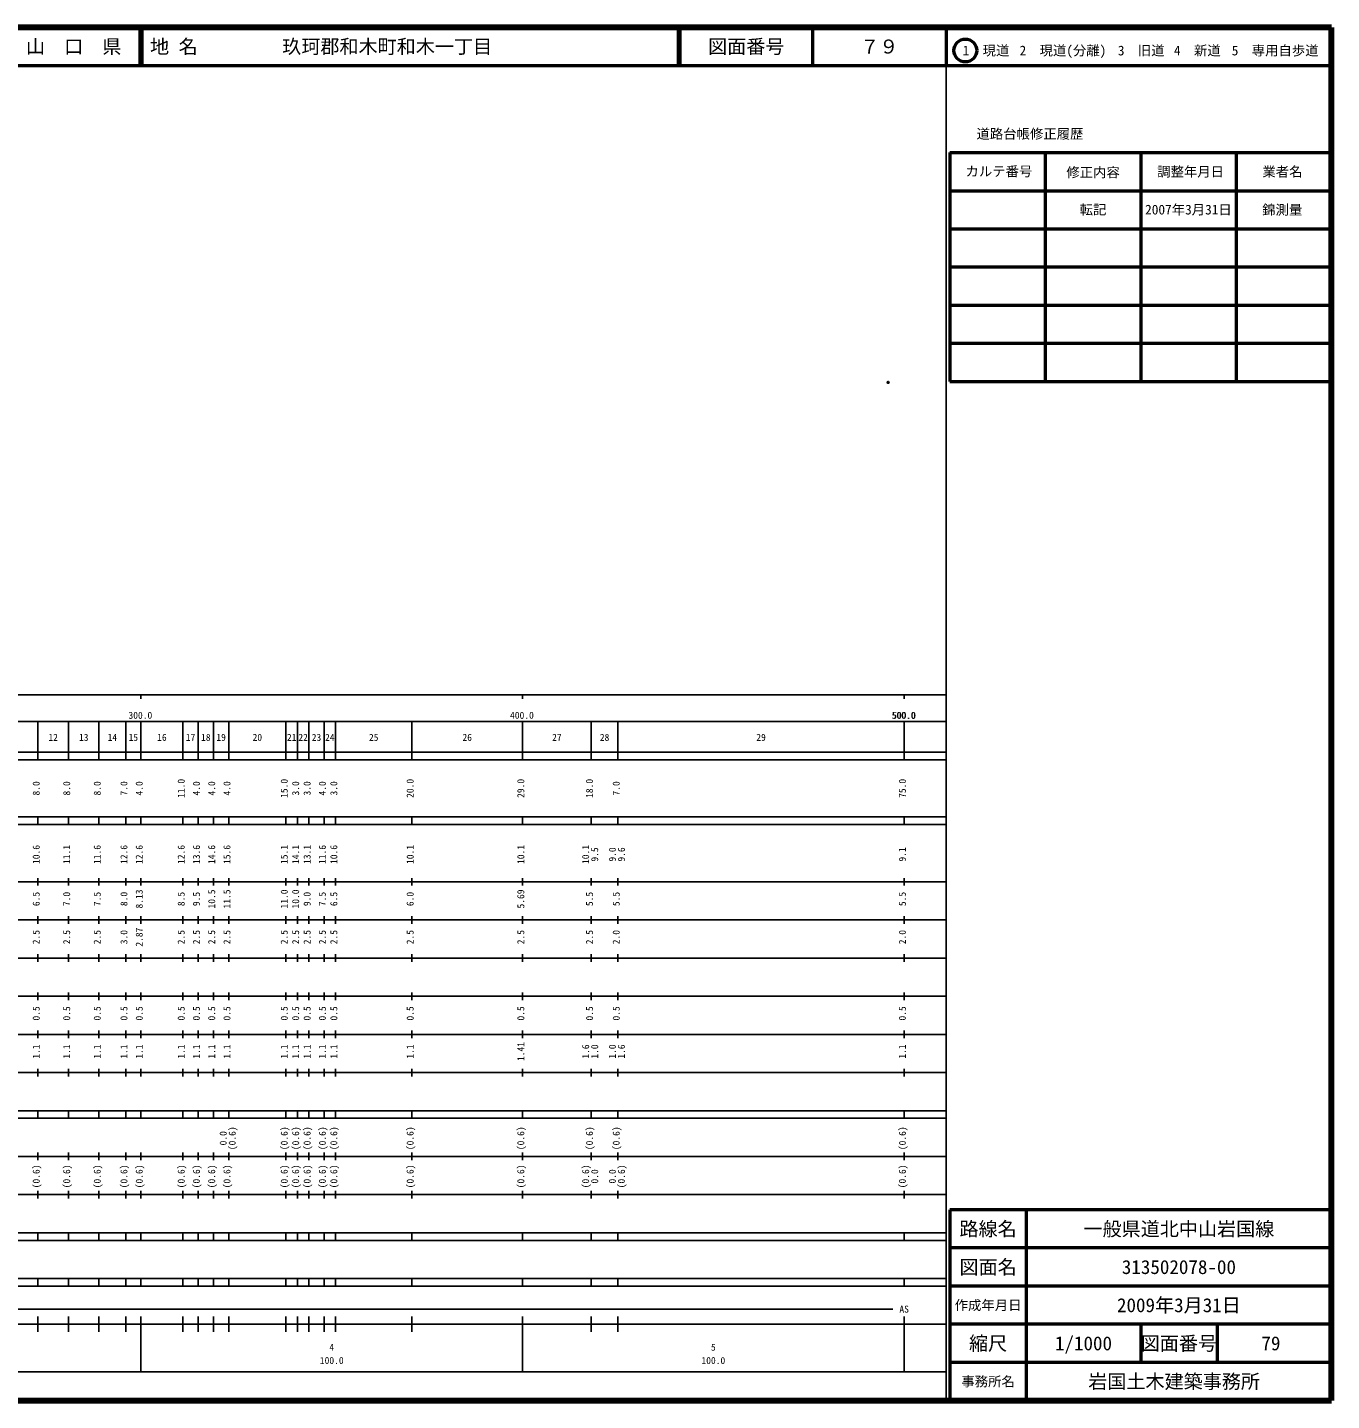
# Model space of a CAD drawing. Units: millimetres on the paper. Extents: x 40 to 680, y 20 to 380.
# Drawn here: x 338.3 to 680, y 20 to 380 of the extents above; entities that cross this region are included whole.
import ezdxf
from ezdxf.enums import TextEntityAlignment as Align

# ---------------------------------------------------------------- set-up
doc = ezdxf.new("R2010")
doc.units = ezdxf.units.MM
doc.header["$PDMODE"] = 32
doc.header["$PDSIZE"] = 0.5
doc.layers.add('M-OTRS', color=6, linetype='Continuous')
doc.layers.add('M-TTL-TXT', color=7, linetype='Continuous')
for name, color, linetype, lineweight in [('M-TTL', 2, 'Continuous', 140), ('M-TTL-BAND', 7, 'Continuous', 25), ('M-TTL-FRAM', 2, 'Continuous', 50), ('M-TTL-LINE', 7, 'Continuous', 50)]:
    doc.layers.add(name, color=color, linetype=linetype, lineweight=lineweight)
doc.styles.add('ＭＳ ゴシック', font='')
doc.styles.get('ＭＳ ゴシック').set_extended_font_data('MS Gothic')

msp = doc.modelspace()

# ---------------------------------------------------------------- linework, layer by layer
at = {"layer": 'M-OTRS'}
msp.add_point((563.811, 286.948), dxfattribs=at)
at = {"layer": 'M-TTL'}
for p, q in [((680, 380), (40, 380)), ((680, 20), (680, 380)), ((40, 20), (680, 20))]:
    msp.add_line(p, q, dxfattribs=at)
at = {"layer": 'M-TTL-BAND'}
for p, q in [((579, 20), (579, 370)), ((40, 205), (579, 205)), ((368, 205), (368, 204)), ((468, 205), (468, 204)), ((568, 205), (568, 204)), ((68, 198), (579, 198)), ((341, 188), (341, 198)), ((349, 188), (349, 198)), ((357, 188), (357, 198)), ((364, 188), (364, 198)), ((368, 188), (368, 198)), ((379, 188), (379, 198)), ((383, 188), (383, 198)), ((387, 188), (387, 198)), ((391, 188), (391, 198)), ((406, 188), (406, 198)), ((409, 188), (409, 198)), ((412, 188), (412, 198)), ((416, 188), (416, 198)), ((419, 188), (419, 198)), ((439, 188), (439, 198)), ((468, 188), (468, 198)), ((486, 188), (486, 198)), ((493, 188), (493, 198)), ((568, 188), (568, 198)), ((40, 190), (579, 190)), ((40, 188), (579, 188)), ((40, 173), (579, 173)), ((341, 171), (341, 173)), ((349, 171), (349, 173)), ((357, 171), (357, 173)), ((364, 171), (364, 173)), ((368, 171), (368, 173)), ((379, 171), (379, 173)), ((383, 171), (383, 173)), ((387, 171), (387, 173)), ((391, 171), (391, 173)), ((406, 171), (406, 173)), ((409, 171), (409, 173)), ((412, 171), (412, 173)), ((416, 171), (416, 173)), ((419, 171), (419, 173)), ((439, 171), (439, 173)), ((468, 171), (468, 173)), ((486, 171), (486, 173)), ((493, 171), (493, 173)), ((568, 171), (568, 173)), ((40, 171), (579, 171)), ((40, 156), (579, 156)), ((341, 155), (341, 157)), ((349, 155), (349, 157)), ((357, 155), (357, 157)), ((364, 155), (364, 157)), ((368, 155), (368, 157)), ((379, 155), (379, 157)), ((383, 155), (383, 157)), ((387, 155), (387, 157)), ((391, 155), (391, 157)), ((406, 155), (406, 157)), ((409, 155), (409, 157)), ((412, 155), (412, 157)), ((416, 155), (416, 157)), ((419, 155), (419, 157)), ((439, 155), (439, 157)), ((468, 155), (468, 157)), ((486, 155), (486, 157)), ((493, 155), (493, 157)), ((568, 155), (568, 157)), ((46, 146), (579, 146)), ((341, 145), (341, 147)), ((349, 145), (349, 147)), ((357, 145), (357, 147)), ((364, 145), (364, 147)), ((368, 145), (368, 147)), ((379, 145), (379, 147)), ((383, 145), (383, 147)), ((387, 145), (387, 147)), ((391, 145), (391, 147)), ((406, 145), (406, 147)), ((409, 145), (409, 147)), ((412, 145), (412, 147)), ((416, 145), (416, 147)), ((419, 145), (419, 147)), ((439, 145), (439, 147)), ((468, 145), (468, 147)), ((486, 145), (486, 147)), ((493, 145), (493, 147)), ((568, 145), (568, 147)), ((341, 135), (341, 137)), ((349, 135), (349, 137)), ((357, 135), (357, 137)), ((364, 135), (364, 137)), ((368, 135), (368, 137)), ((379, 135), (379, 137)), ((383, 135), (383, 137)), ((387, 135), (387, 137)), ((391, 135), (391, 137)), ((406, 135), (406, 137)), ((409, 135), (409, 137)), ((412, 135), (412, 137)), ((416, 135), (416, 137)), ((419, 135), (419, 137)), ((439, 135), (439, 137)), ((468, 135), (468, 137)), ((486, 135), (486, 137)), ((493, 135), (493, 137)), ((568, 135), (568, 137)), ((52, 136), (579, 136)), ((46, 126), (579, 126)), ((341, 125), (341, 127)), ((349, 125), (349, 127)), ((357, 125), (357, 127)), ((364, 125), (364, 127)), ((368, 125), (368, 127)), ((379, 125), (379, 127)), ((383, 125), (383, 127)), ((387, 125), (387, 127)), ((391, 125), (391, 127)), ((406, 125), (406, 127)), ((409, 125), (409, 127)), ((412, 125), (412, 127)), ((416, 125), (416, 127)), ((419, 125), (419, 127)), ((439, 125), (439, 127)), ((468, 125), (468, 127)), ((486, 125), (486, 127)), ((493, 125), (493, 127)), ((568, 125), (568, 127)), ((52, 116), (579, 116)), ((341, 115), (341, 117)), ((349, 115), (349, 117)), ((357, 115), (357, 117)), ((364, 115), (364, 117)), ((368, 115), (368, 117)), ((379, 115), (379, 117)), ((383, 115), (383, 117)), ((387, 115), (387, 117)), ((391, 115), (391, 117)), ((406, 115), (406, 117)), ((409, 115), (409, 117)), ((412, 115), (412, 117)), ((416, 115), (416, 117)), ((419, 115), (419, 117)), ((439, 115), (439, 117)), ((468, 115), (468, 117)), ((486, 115), (486, 117)), ((493, 115), (493, 117)), ((568, 115), (568, 117)), ((46, 106), (579, 106)), ((341, 105), (341, 107)), ((349, 105), (349, 107)), ((357, 105), (357, 107)), ((364, 105), (364, 107)), ((368, 105), (368, 107)), ((379, 105), (379, 107)), ((383, 105), (383, 107)), ((387, 105), (387, 107)), ((391, 105), (391, 107)), ((406, 105), (406, 107)), ((409, 105), (409, 107)), ((412, 105), (412, 107)), ((416, 105), (416, 107)), ((419, 105), (419, 107)), ((439, 105), (439, 107)), ((468, 105), (468, 107)), ((486, 105), (486, 107)), ((493, 105), (493, 107)), ((568, 105), (568, 107)), ((40, 96), (579, 96)), ((40, 94), (579, 94)), ((341, 94), (341, 96)), ((349, 94), (349, 96)), ((357, 94), (357, 96)), ((364, 94), (364, 96)), ((368, 94), (368, 96)), ((379, 94), (379, 96)), ((383, 94), (383, 96)), ((387, 94), (387, 96)), ((391, 94), (391, 96)), ((406, 94), (406, 96)), ((409, 94), (409, 96)), ((412, 94), (412, 96)), ((416, 94), (416, 96)), ((419, 94), (419, 96)), ((439, 94), (439, 96)), ((468, 94), (468, 96)), ((486, 94), (486, 96)), ((493, 94), (493, 96)), ((568, 94), (568, 96)), ((49, 84), (579, 84)), ((341, 83), (341, 85)), ((349, 83), (349, 85)), ((357, 83), (357, 85)), ((364, 83), (364, 85)), ((368, 83), (368, 85)), ((379, 83), (379, 85)), ((383, 83), (383, 85)), ((387, 83), (387, 85)), ((391, 83), (391, 85)), ((406, 83), (406, 85)), ((409, 83), (409, 85)), ((412, 83), (412, 85)), ((416, 83), (416, 85)), ((419, 83), (419, 85)), ((439, 83), (439, 85)), ((468, 83), (468, 85)), ((486, 83), (486, 85)), ((493, 83), (493, 85)), ((568, 83), (568, 85)), ((40, 74), (579, 74)), ((341, 73), (341, 75)), ((349, 73), (349, 75)), ((357, 73), (357, 75)), ((364, 73), (364, 75)), ((368, 73), (368, 75)), ((379, 73), (379, 75)), ((383, 73), (383, 75)), ((387, 73), (387, 75)), ((391, 73), (391, 75)), ((406, 73), (406, 75)), ((409, 73), (409, 75)), ((412, 73), (412, 75)), ((416, 73), (416, 75)), ((419, 73), (419, 75)), ((439, 73), (439, 75)), ((468, 73), (468, 75)), ((486, 73), (486, 75)), ((493, 73), (493, 75)), ((568, 73), (568, 75)), ((40, 64), (579, 64)), ((40, 62), (579, 62)), ((341, 62), (341, 64)), ((349, 62), (349, 64)), ((357, 62), (357, 64)), ((364, 62), (364, 64)), ((368, 62), (368, 64)), ((379, 62), (379, 64)), ((383, 62), (383, 64)), ((387, 62), (387, 64)), ((391, 62), (391, 64)), ((406, 62), (406, 64)), ((409, 62), (409, 64)), ((412, 62), (412, 64)), ((416, 62), (416, 64)), ((419, 62), (419, 64)), ((439, 62), (439, 64)), ((468, 62), (468, 64)), ((486, 62), (486, 64)), ((493, 62), (493, 64)), ((568, 62), (568, 64)), ((40, 52), (579, 52)), ((341, 50), (341, 52)), ((349, 50), (349, 52)), ((357, 50), (357, 52)), ((364, 50), (364, 52)), ((368, 50), (368, 52)), ((379, 50), (379, 52)), ((383, 50), (383, 52)), ((387, 50), (387, 52)), ((391, 50), (391, 52)), ((406, 50), (406, 52)), ((409, 50), (409, 52)), ((412, 50), (412, 52)), ((416, 50), (416, 52)), ((419, 50), (419, 52)), ((439, 50), (439, 52)), ((468, 50), (468, 52)), ((486, 50), (486, 52)), ((493, 50), (493, 52)), ((568, 50), (568, 52)), ((40, 50), (579, 50)), ((71, 44), (565, 44)), ((40, 40), (579, 40)), ((341, 38), (341, 42)), ((349, 38), (349, 42)), ((357, 38), (357, 42)), ((364, 38), (364, 42)), ((368, 27.5), (368, 42)), ((379, 38), (379, 42)), ((383, 38), (383, 42)), ((387, 38), (387, 42)), ((391, 38), (391, 42)), ((406, 38), (406, 42)), ((409, 38), (409, 42)), ((412, 38), (412, 42)), ((416, 38), (416, 42)), ((419, 38), (419, 42)), ((439, 38), (439, 42)), ((468, 27.5), (468, 42)), ((486, 38), (486, 42)), ((493, 38), (493, 42)), ((568, 27.5), (568, 42)), ((68, 27.5), (579, 27.5))]:
    msp.add_line(p, q, dxfattribs=at)
at = {"layer": 'M-TTL-FRAM'}
for p, q in [((580, 347.197), (580, 287.197)), ((580, 347.197), (680, 347.197)), ((580, 287.197), (680, 287.197)), ((680, 70), (580, 70)), ((580, 70), (580, 20))]:
    msp.add_line(p, q, dxfattribs=at)
at = {"layer": 'M-TTL-LINE'}
for p, q in [((367.75, 380), (367.75, 370)), ((368.25, 380), (368.25, 370)), ((508.747, 380), (508.747, 370)), ((509.247, 380), (509.247, 370)), ((543.997, 380), (543.997, 370)), ((579, 380), (579, 370)), ((40, 370), (680, 370)), ((605, 347.197), (605, 287.197)), ((630, 347.197), (630, 287.197)), ((655, 347.197), (655, 287.197)), ((580, 337.197), (680, 337.197)), ((580, 327.197), (680, 327.197)), ((580, 317.197), (680, 317.197)), ((580, 307.197), (680, 307.197)), ((580, 297.197), (680, 297.197)), ((600, 70), (600, 20)), ((680, 60), (580, 60)), ((680, 50), (580, 50)), ((680, 40), (580, 40)), ((630, 40), (630, 30)), ((650, 40), (650, 30)), ((680, 30), (580, 30))]:
    msp.add_line(p, q, dxfattribs=at)
msp.add_circle((584.031, 373.958), 3, dxfattribs=at)

# ---------------------------------------------------------------- texts
at = {"layer": 'M-TTL-BAND', "style": 'ＭＳ ゴシック'}
for s, p in [('300.0', (367.844, 198.195)), ('400.0', (467.844, 198.195)), ('500.0', (567.844, 198.195)), ('500.0', (568, 198.195)), ('12', (345, 192.405)), ('13', (353, 192.405)), ('14', (360.5, 192.405)), ('15', (366, 192.405)), ('16', (373.5, 192.405)), ('17', (381, 192.405)), ('18', (385, 192.405)), ('19', (389, 192.405)), ('20', (398.5, 192.405)), ('21', (407.5, 192.405)), ('22', (410.5, 192.405)), ('23', (414, 192.405)), ('24', (417.5, 192.405)), ('25', (429, 192.405)), ('26', (453.5, 192.405)), ('27', (477, 192.405)), ('28', (489.5, 192.405)), ('29', (530.5, 192.405)), ('AS', (568, 42.5)), ('4', (418, 32.523)), ('5', (518, 32.523)), ('100.0', (418, 29.033)), ('100.0', (518, 29.033))]:
    msp.add_text(s, height=1.833, dxfattribs=at).set_placement(p, align=Align.BOTTOM_CENTER)
for s, p in [('8.0', (342, 180.5)), ('8.0', (350, 180.5)), ('8.0', (358, 180.5)), ('7.0', (365, 180.5)), ('4.0', (369, 180.5)), ('11.0', (380, 180.5)), ('4.0', (384, 180.5)), ('4.0', (388, 180.5)), ('4.0', (392, 180.5)), ('15.0', (407, 180.5)), ('3.0', (410, 180.5)), ('3.0', (413, 180.5)), ('4.0', (417, 180.5)), ('3.0', (420, 180.5)), ('20.0', (440, 180.5)), ('29.0', (469, 180.5)), ('18.0', (487, 180.5)), ('7.0', (494, 180.5)), ('75.0', (569, 180.5)), ('10.6', (342, 163.174)), ('11.1', (350, 163.174)), ('11.6', (358, 163.174)), ('12.6', (365, 163.174)), ('12.6', (369, 163.174)), ('12.6', (380, 163.174)), ('13.6', (384, 163.174)), ('14.6', (388, 163.174)), ('15.6', (392, 163.174)), ('15.1', (407, 163.174)), ('14.1', (410, 163.174)), ('13.1', (413, 163.174)), ('11.6', (417, 163.174)), ('10.6', (420, 163.174)), ('10.1', (440, 163.174)), ('10.1', (469, 163.174)), ('10.1', (486, 163.174)), ('9.5', (488.37, 163.174)), ('9.0', (493, 163.174)), ('9.6', (495.37, 163.174)), ('9.1', (569, 163.174)), ('6.5', (342, 151.5)), ('7.0', (350, 151.5)), ('7.5', (358, 151.5)), ('8.0', (365, 151.5)), ('8.13', (369, 151.5)), ('8.5', (380, 151.5)), ('9.5', (384, 151.5)), ('10.5', (388, 151.5)), ('11.5', (392, 151.5)), ('11.0', (407, 151.5)), ('10.0', (410, 151.5)), ('9.0', (413, 151.5)), ('7.5', (417, 151.5)), ('6.5', (420, 151.5)), ('6.0', (440, 151.5)), ('5.69', (469, 151.5)), ('5.5', (487, 151.5)), ('5.5', (494, 151.5)), ('5.5', (569, 151.5)), ('2.5', (342, 141.5)), ('2.5', (350, 141.5)), ('2.5', (358, 141.5)), ('3.0', (365, 141.5)), ('2.87', (369, 141.5)), ('2.5', (380, 141.5)), ('2.5', (384, 141.5)), ('2.5', (388, 141.5)), ('2.5', (392, 141.5)), ('2.5', (407, 141.5)), ('2.5', (410, 141.5)), ('2.5', (413, 141.5)), ('2.5', (417, 141.5)), ('2.5', (420, 141.5)), ('2.5', (440, 141.5)), ('2.5', (469, 141.5)), ('2.5', (487, 141.5)), ('2.0', (494, 141.5)), ('2.0', (569, 141.5)), ('0.5', (342, 121.5)), ('0.5', (350, 121.5)), ('0.5', (358, 121.5)), ('0.5', (365, 121.5)), ('0.5', (369, 121.5)), ('0.5', (380, 121.5)), ('0.5', (384, 121.5)), ('0.5', (388, 121.5)), ('0.5', (392, 121.5)), ('0.5', (407, 121.5)), ('0.5', (410, 121.5)), ('0.5', (413, 121.5)), ('0.5', (417, 121.5)), ('0.5', (420, 121.5)), ('0.5', (440, 121.5)), ('0.5', (469, 121.5)), ('0.5', (487, 121.5)), ('0.5', (494, 121.5)), ('0.5', (569, 121.5)), ('1.1', (342, 111.5)), ('1.1', (350, 111.5)), ('1.1', (358, 111.5)), ('1.1', (365, 111.5)), ('1.1', (369, 111.5)), ('1.1', (380, 111.5)), ('1.1', (384, 111.5)), ('1.1', (388, 111.5)), ('1.1', (392, 111.5)), ('1.1', (407, 111.5)), ('1.1', (410, 111.5)), ('1.1', (413, 111.5)), ('1.1', (417, 111.5)), ('1.1', (420, 111.5)), ('1.1', (440, 111.5)), ('1.41', (469, 111.5)), ('1.6', (486, 111.5)), ('1.0', (488.37, 111.5)), ('1.0', (493, 111.5)), ('1.6', (495.37, 111.5)), ('1.1', (569, 111.5)), ('0.0', (391, 88.764)), ('(0.6)', (393.37, 88.764)), ('(0.6)', (407, 88.764)), ('(0.6)', (410, 88.764)), ('(0.6)', (413, 88.764)), ('(0.6)', (417, 88.764)), ('(0.6)', (420, 88.764)), ('(0.6)', (440, 88.764)), ('(0.6)', (469, 88.764)), ('(0.6)', (487, 88.764)), ('(0.6)', (494, 88.764)), ('(0.6)', (569, 88.764)), ('(0.6)', (342, 78.764)), ('(0.6)', (350, 78.764)), ('(0.6)', (358, 78.764)), ('(0.6)', (365, 78.764)), ('(0.6)', (369, 78.764)), ('(0.6)', (380, 78.764)), ('(0.6)', (384, 78.764)), ('(0.6)', (388, 78.764)), ('(0.6)', (392, 78.764)), ('(0.6)', (407, 78.764)), ('(0.6)', (410, 78.764)), ('(0.6)', (413, 78.764)), ('(0.6)', (417, 78.764)), ('(0.6)', (420, 78.764)), ('(0.6)', (440, 78.764)), ('(0.6)', (469, 78.764)), ('(0.6)', (486, 78.764)), ('0.0', (488.37, 78.764)), ('0.0', (493, 78.764)), ('(0.6)', (495.37, 78.764)), ('(0.6)', (569, 78.764))]:
    msp.add_text(s, height=1.833, rotation=90, dxfattribs=at).set_placement(p, align=Align.BOTTOM_CENTER)
at = {"layer": 'M-TTL-TXT', "style": 'ＭＳ ゴシック'}
for s, height, p in [('山\u3000口\u3000県', 3.666, (350.375, 375)), ('図面番号', 3.666, (526.622, 375)), ('７９', 3.666, (561.497, 375)), ('1\u3000現道', 2.566, (589.448, 373.958)), ('2\u3000現道(分離)', 2.566, (609.619, 373.958)), ('3\u3000旧道', 2.566, (630.121, 373.958)), ('4\u3000新道', 2.566, (644.824, 373.958)), ('5\u3000専用自歩道', 2.566, (665.228, 373.958)), ('道路台帳修正履歴', 2.566, (600.968, 352.113)), ('カルテ番号', 2.566, (592.839, 342.277)), ('修正内容', 2.566, (617.509, 342.023)), ('調整年月日', 2.566, (643.089, 342.197)), ('業者名', 2.566, (667.134, 342.197)), ('転記', 2.566, (617.5, 332.245)), ('2007年3月31日', 2.566, (642.5, 332.245)), ('錦測量', 2.566, (667.077, 332.189)), ('路線名', 3.666, (590, 65)), ('路線名', 3.666, (590, 65)), ('一般県道北中山岩国線', 3.666, (640, 65)), ('図面名', 3.666, (590, 55)), ('図面名', 3.666, (590, 55)), ('313502078-00', 3.666, (640, 55)), ('2009年3月31日', 3.666, (640, 45)), ('作成年月日', 2.566, (590, 45)), ('作成年月日', 2.566, (590, 45)), ('縮尺', 3.666, (590, 35)), ('縮尺', 3.666, (590, 35)), ('1/1000', 3.666, (615, 35)), ('図面番号', 3.666, (640, 35)), ('図面番号', 3.666, (640, 35)), ('79', 3.666, (664.125, 35)), ('事務所名', 2.566, (590, 25)), ('事務所名', 2.566, (590, 25)), ('岩国土木建築事務所 ', 3.666, (640, 25))]:
    msp.add_text(s, height=height, dxfattribs=at).set_placement(p, align=Align.MIDDLE_CENTER)
for s, p in [('地 名', (370.38, 375)), ('玖珂郡和木町和木一丁目', (405.024, 375))]:
    msp.add_text(s, height=3.666, dxfattribs=at).set_placement(p, align=Align.MIDDLE_LEFT)

doc.saveas('drawing.dxf')
